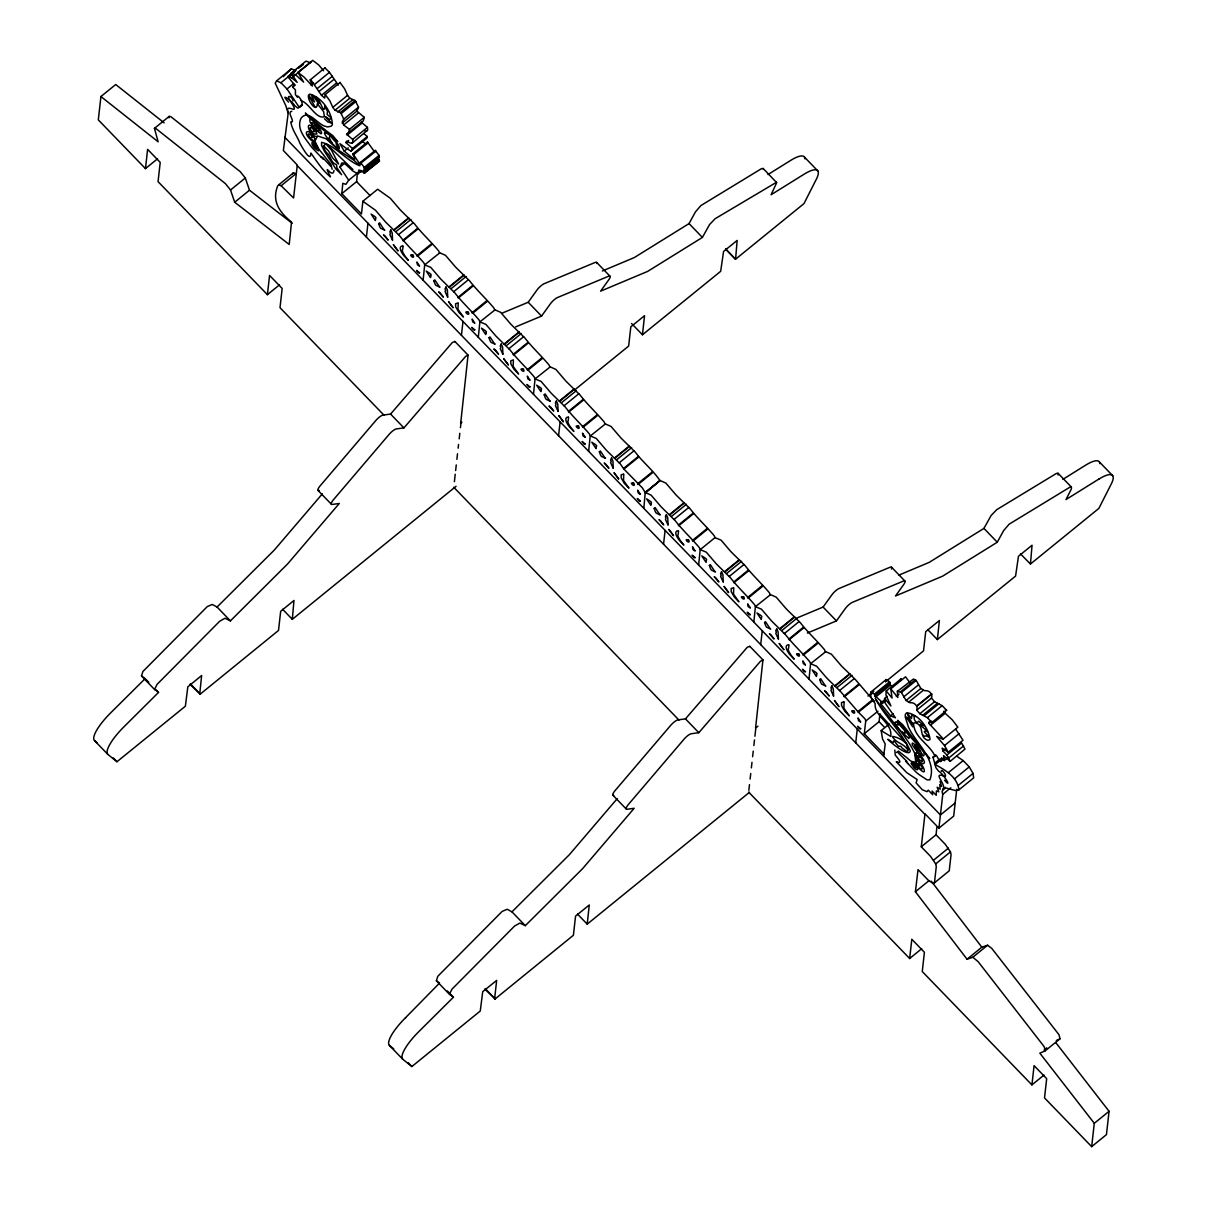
<?xml version="1.0" encoding="UTF-8"?>
<svg xmlns="http://www.w3.org/2000/svg" width="1207" height="1207" viewBox="0 0 1207 1207"><rect width="100%" height="100%" fill="white"/><g stroke="black" fill="none" stroke-linecap="round" stroke-linejoin="round"><path stroke-width="1.5" d="M288.503 102.082C278.621 91.4 292.049 101.101 294.78 105.673A27.806 8.238 50.9 0 0 297.631 108.026L297.857 108.117A42.2 12.508 50.9 0 0 298.491 107.83L302.444 104.888M454.692 341.807L453.198 342.064A31.442 8.404 -44 0 0 452.172 342.697L390.57 414.076L383.026 415.102A6.955 1.856 -44 0 0 376.177 420.096L319.93 486.104A7.483 1.992 -44 0 0 318.859 490.615L319.252 490.57M454.707 341.279L468.06 355.114L460.682 423.31L461.904 422.314M749.592 646.605L748.084 646.877A31.442 8.404 -44 0 0 747.073 647.495L685.47 718.874L677.927 719.9A6.955 1.856 -44 0 0 671.077 724.909L614.816 790.902A7.483 1.992 -44 0 0 613.744 795.428M749.592 646.092L762.945 659.912L755.567 728.123L757.921 726.207M944.568 780.22C952.927 789.8 943.286 773.461 938.88 771.439A27.806 8.238 50.9 0 1 936.149 768.014L935.938 767.652A42.2 12.508 50.9 0 1 935.5 766.279L933.011 757.166L934.535 756.608C936.979 752.353 937.945 760.848 940.57 761.481L941.551 757.709L944.251 760.591L948.28 757.317M456.095 486.27L292.305 619.327L293.98 600.482L280.673 611.3L278.515 630.446L200.271 694.1L189.982 684.263M749.517 792.26L587.206 924.14L589.272 904.994L575.558 916.113L573.4 935.259L495.157 998.913L484.867 989.061M955.763 729.315L963.02 740.223L948.249 752.233L944.523 745.564L936.617 736.391L942.939 739.288L942.169 737.733L928.877 723.31L928.952 722.073L931.864 722.54L946.62 710.289L942.169 705.657L934.595 701.72L931.502 698.084C933.343 694.04 928.621 689.785 924.849 690.766L920.85 688.458L916.188 680.446L913.443 679.028L897.359 691.37L897.842 697.48L890.766 688.835L905.552 676.81L910.169 683.071M890.766 688.835L892.094 698.068L886.24 690.932L901.026 678.907L901.614 679.601M887.236 696.303L884.55 698.491L885.244 703.274L895.458 717.818L890.57 715.887L881.019 703.968L880.537 702.067L882.845 702.821L885.531 700.633M299.743 107.076L300.558 105.869C304.436 104.783 300.256 97.435 297.782 96.017L297.48 97.239L295.443 94.659L295.413 89.846L292.697 87.13L294.282 84.475L287.854 76.72L295.926 69.946M896.484 752.504L898.461 751.101L905.522 756.744A2.655 0.785 50.9 0 1 906.442 757.377L910.093 760.516A19.372 5.748 50.9 0 0 911.647 761.421L915.811 762.266L914.831 754.013A7.861 2.323 50.9 0 0 914.333 752.474C904.405 732.498 887.341 716.943 875.15 698.234M439.574 253.244L439.469 252.836A8.404 2.489 50.9 0 0 438.579 250.8C430.824 241.566 421.665 233.238 414.303 223.642A15.389 4.556 50.9 0 0 413.247 222.676L402.489 212.115A80.944 23.989 50.9 0 1 400.181 209.807L390.299 198.265L377.655 189.243L362.869 201.267L361.451 213.956L341.807 193.663L342.803 183.343L345.911 184.324L348.702 180.22L360.787 170.383M341.807 193.663L356.593 181.638L357.302 174.155M944.251 760.591L943.527 755.552L950.196 761.33L964.997 749.109L961.662 742.999L946.892 755.024L950.196 761.33M934.459 882.815L936.285 866.596L935.697 863.91L930.431 856.231L921.288 846.786L924.969 813.805L938.91 828.138L953.681 816.113L956.759 789.212M921.288 846.786L936.059 834.761L936.873 827.323M199.698 694.312L201.644 675.513L187.824 686.858L185.38 706.201L116.988 761.723L107.861 754.42L94.508 740.6A32.438 8.66 -44 0 1 94.991 733.524A32.68 8.721 -44 0 1 110.682 712.854L145.172 678.606L148.808 682.377M494.583 999.124L496.665 980.401L482.725 991.671L480.265 1011.013L411.874 1066.535L402.746 1059.233L389.393 1045.413A32.438 8.66 -44 0 1 389.876 1038.337A32.68 8.721 -44 0 1 405.582 1017.667M631.533 323.461L642.456 334.761L644.538 315.676L630.823 326.841L628.636 346.077L574.532 390.042M804.481 157.106L817.833 170.941A32.438 8.66 -44 0 1 816.686 178.545L803.983 203.591L735.576 259.203L737.16 240.434L723.566 251.463L720.685 271.303L642.456 334.761M927.64 629.526L937.356 639.574L939.423 620.489L925.709 631.653L923.536 650.89L885.516 681.774M164.137 122.842L115.706 84.52L100.92 96.545L98.31 119.885L145.459 168.618L157.544 158.781M145.459 168.618L147.616 149.381L160.214 162.402L158.057 181.638L267.411 294.674L279.496 284.837M267.411 294.674L269.568 275.437L282.166 288.458L280.009 307.694L384.082 415.268M366.4 237.085L367.954 223.22M423.114 280.235L424.683 264.861A8.404 2.489 50.9 0 0 423.808 262.824C416.038 253.591 406.895 245.247 399.517 235.667A15.389 4.556 50.9 0 0 398.476 234.686L387.703 224.125A80.944 23.989 50.9 0 1 385.41 221.816L375.513 210.274L362.869 201.267M461.436 335.32L462.99 321.439M454.39 481.699L455.22 474.245M455.642 470.534L456.261 464.936M456.895 459.354L457.513 453.772M458.147 448.189L458.554 444.463M459.188 438.88L459.807 433.298M460.44 427.7L461.059 422.118M478.304 337.266L479.873 321.892A8.404 2.489 50.9 0 0 478.983 319.855C471.228 310.621 462.07 302.293 454.707 292.697A15.389 4.556 50.9 0 0 453.651 291.732L442.894 281.171A80.944 23.989 50.9 0 1 440.585 278.862L430.733 267.351L424.683 264.861L439.846 252.821L445.504 255.326L455.356 266.838A80.944 23.989 50.9 0 0 457.664 269.146L468.422 279.707A15.389 4.556 50.9 0 1 469.478 280.688C476.856 290.268 485.999 298.612 493.769 307.83A8.404 2.489 50.9 0 1 494.644 309.867L494.749 310.29M533.479 394.312L535.048 378.923A8.404 2.489 50.9 0 0 534.158 376.886C526.403 367.667 517.26 359.324 509.882 349.743A15.389 4.556 50.9 0 0 508.826 348.763L498.069 338.201A80.944 23.989 50.9 0 1 495.76 335.893L485.908 324.381L479.873 321.892L495.036 309.852L500.679 312.357L510.546 323.868A80.944 23.989 50.9 0 0 512.839 326.177L523.612 336.738A15.389 4.556 50.9 0 1 524.668 337.719C532.031 347.299 541.174 355.643 548.944 364.861A8.404 2.489 50.9 0 1 549.819 366.913L549.939 367.32M558.569 435.727L560.123 421.847M588.654 451.343L590.223 435.968A8.404 2.489 50.9 0 0 589.348 433.917C581.578 424.698 572.435 416.355 565.057 406.774A15.389 4.556 50.9 0 0 564.016 405.793L553.244 395.232A80.944 23.989 50.9 0 1 550.95 392.924L541.083 381.412L535.048 378.923L550.211 366.883L555.869 369.402L565.721 380.914A80.944 23.989 50.9 0 0 568.029 383.223L578.787 393.784A15.389 4.556 50.9 0 1 579.843 394.749C587.206 404.345 596.364 412.673 604.119 421.907A8.404 2.489 50.9 0 1 605.009 423.944L605.114 424.351M643.844 508.373L645.232 492.501L660.018 480.477L665.857 483.087L675.709 494.598A80.944 23.989 50.9 0 0 678.002 496.907L688.775 507.468A15.389 4.556 50.9 0 1 689.831 508.434C697.193 518.029 706.351 526.358 714.106 535.591A8.404 2.489 50.9 0 1 714.997 537.628L721.032 540.117L730.884 551.629A80.944 23.989 50.9 0 0 733.192 553.938L743.95 564.499A15.389 4.556 50.9 0 1 745.006 565.48C752.383 575.06 761.526 583.403 769.281 592.622A8.404 2.489 50.9 0 1 770.172 594.659L770.277 595.081M663.548 544.221L665.102 530.356M698.642 565.027L700.211 549.653A8.404 2.489 50.9 0 0 699.336 547.601C691.566 538.382 682.423 530.039 675.045 520.458A15.389 4.556 50.9 0 0 674.004 519.478L663.231 508.916A80.944 23.989 50.9 0 1 660.938 506.608L651.071 495.096L645.232 492.501L642.35 487.869L623.898 469.07L620.247 463.805A15.389 4.556 50.9 0 0 619.191 462.839L608.434 452.278A80.944 23.989 50.9 0 1 606.125 449.97L596.273 438.458L590.389 435.953L605.386 423.929L611.044 426.433L620.896 437.945A80.944 23.989 50.9 0 0 623.204 440.253L633.962 450.815A15.389 4.556 50.9 0 1 635.018 451.795C642.486 462.009 653.047 470.157 659.973 480.582L645.187 492.592M753.832 622.058L755.401 606.683A8.404 2.489 50.9 0 0 754.511 604.647C746.756 595.413 737.598 587.085 730.235 577.489A15.389 4.556 50.9 0 0 729.179 576.524L718.406 565.962A80.944 23.989 50.9 0 1 716.113 563.654L706.261 552.142L700.211 549.653L714.997 537.628M760.697 644.644L762.251 630.763M748.853 790.238L749.487 784.641M750.105 779.058L750.739 773.476M751.358 767.893L751.991 762.311M752.61 756.714L753.243 751.131M753.862 745.549L754.496 739.966M754.918 736.24L755.748 728.787M809.007 679.103L810.576 663.714A8.404 2.489 50.9 0 0 809.686 661.677C801.931 652.459 792.788 644.116 785.41 634.535A15.389 4.556 50.9 0 0 784.354 633.554L773.596 622.993A80.944 23.989 50.9 0 1 771.288 620.685L761.436 609.173L755.401 606.683L770.564 594.644L776.207 597.148L786.074 608.66A80.944 23.989 50.9 0 0 788.367 610.968L799.14 621.53A15.389 4.556 50.9 0 1 800.181 622.51C807.558 632.091 816.701 640.434 824.472 649.653A8.404 2.489 50.9 0 1 825.347 651.705L825.467 652.112M855.718 742.863L857.287 728.998M883.675 756.276L883.931 754.013L864.287 733.705L865.721 721.017L877.927 711.225M864.287 733.705L879.073 721.695L879.948 713.79M748.642 792.094L909.656 958.509L911.813 939.272L924.411 952.293L922.254 971.529L1031.925 1084.897L1044.01 1075.06M942.893 775.663C931.895 772.405 948.913 786.134 941.988 791.309L942.758 794.342L938.91 828.138M1031.925 1084.897L1034.082 1065.645L1046.68 1078.681L1044.523 1097.917L1091.671 1146.65L1106.442 1134.625L1109.067 1111.3L1055.748 1042.576M1091.671 1146.65L1094.281 1123.31L1039.831 1053.138L1045.036 1050.95L1060.063 1038.744L1058.916 1034.61L991.732 948.355L987.598 945.232L981.834 947.193L967.063 959.218L915.404 891.732L918.029 869.644L928.213 880.144L933.418 883.675L949.245 870.805L951.056 854.586L950.467 851.886L945.202 844.221L936.059 834.761M374.608 151.916L367.486 142.004L352.716 154.028L354.949 158.811L354.179 159.399L344.206 151.147L339.952 143.648L346.892 148.808L350.965 151.026L351.991 150.272L352.474 148.536L345.926 142.607L346.56 141.249L350.09 142.939L352.052 143.165L352.957 142.049L352.655 139.409L346.59 134.233L348.536 132.906L349.487 129.345L343.618 125L342.305 121.741L343.754 119.161L358.539 107.136L355.114 100.513L349.804 98.205L347.571 95.338L344.614 88.775L339.997 82.498M346.59 134.233L363.307 120.881L364.273 117.335L356.925 111.074L358.539 107.136M883.931 754.013L885.214 743.995L882.558 739.031L881.17 730.612L889.242 724.049M332.166 169.221L330.884 164.439L324.155 155.839A2.655 0.785 50.9 0 0 323.295 154.617L319.78 150.347A19.372 5.748 50.9 0 1 318.361 148.189L314.906 141.144L317.335 136.421A7.861 2.323 50.9 0 1 318.045 136.119L326.041 138.745L339.378 150.754L353.923 160.275L359.973 165.736M363.85 133.57L367.26 136.512L366.762 138.262L350.965 151.026M1058.071 475.03L1058.041 473.265L1056.336 473.491L996.726 509.671L991.113 515.525L983.931 528.394L929.239 562.356L898.959 575.09M897.359 691.37L901.403 692.471L906.08 700.482L910.078 702.791C913.85 701.81 918.557 706.065 916.732 710.093L919.825 713.744L927.383 717.682L931.864 722.54M900.256 680.461L901.026 678.907M403.017 246.303L402.716 249.291C399.804 252.414 415.238 267.245 404.481 256.337C402.399 254.179 397.073 246.032 402.866 245.896M458.207 303.334L457.981 309.354L463.413 317.019L458.856 312.326L455.673 306.819L455.627 303.772L458.057 302.927M513.382 360.38L513.171 366.385L518.603 374.049L514.046 369.372L510.863 363.85L510.802 360.802L513.231 359.958M568.557 417.411L568.256 420.398C565.344 423.506 580.778 438.352 570.021 427.444C567.939 425.286 562.613 417.139 568.406 417.003M623.747 474.442L623.521 480.461L628.953 488.126L624.396 483.434L621.213 477.927L621.167 474.879L623.597 474.034M678.545 531.095L678.243 534.082C675.332 537.19 690.766 552.037 680.009 541.128C677.912 538.971 672.601 530.824 678.394 530.688M733.735 588.126L733.509 594.146L738.94 601.81L734.384 597.118L731.201 591.611L731.14 588.563L733.584 587.718M788.91 645.172L788.593 648.144C785.682 651.267 801.131 666.098 790.359 655.205C788.277 653.047 782.951 644.885 788.759 644.749M844.085 702.202L843.874 708.222L849.306 715.872L844.749 711.195L841.566 705.688L841.505 702.625L843.934 701.78M363.775 171.122L378.56 159.098L379.058 155.386L375.196 150.407L360.425 162.417L364.273 167.396L363.775 171.122L364.695 173.054L358.917 169.946L357.891 173.929L352.685 170.881L344.342 163.171L341.853 162.915L339.921 167.079L348.702 180.22M300.965 100.377L301.418 100.815A15.691 4.647 50.9 0 0 302.701 101.297C310.591 105.522 316.581 119.237 324.381 116.717L323.642 111.678L317.29 103.711C317.2 113.941 306.94 100.287 308.524 95.081L309.701 94.086C322.239 97.36 332.091 112.326 332.378 124.879L331.14 126.252L327.625 126.931A95.308 28.244 50.9 0 1 326.101 126.524C317.652 125.121 308.66 108.479 301.056 118.195C296.635 127.55 303.455 136.316 308.826 143.407A17.396 5.16 50.9 0 0 312.643 148.355L323.084 159.098M352.942 169.538L326.207 143.739A18.256 5.416 50.9 0 0 325.709 143.754L323.31 146.334L325.271 150.905A7.167 2.127 50.9 0 0 326.901 152.927C331.337 156.08 330.326 162.96 336.557 164.605L336.874 167.713L341.656 174.713L335.984 169.146L324.381 151.192L321.575 145.459L321.575 142.305C335.395 145.655 345.609 159.867 359.248 165.57M361.572 170.594L360.682 172.314L359.098 172.088M292.185 223.31L249.487 190.208L245.308 177.987L240.208 171.635L170.836 116.657L169.206 116.37L154.436 128.38L158.162 141.822L100.92 96.545M169.206 116.37L169.101 117.818M333.992 170.368C332.725 180.069 321.937 159.626 330.446 176.871C322.073 170.051 316.853 161.3 310.863 153.017C310.757 162.99 302.912 148.461 300.09 143.633C296.862 135.259 292.592 131.065 290.751 121.982C296.153 123.008 286.21 111.617 291.792 111.361M602.384 270.987L634.339 257.544L689.046 223.582L695.443 211.889L700.92 205.552L761.436 168.693L763.141 168.467L776.704 182.664L771.092 194.749L804.134 174.185A32.438 8.66 -44 0 1 811.542 170.489A32.68 8.721 -44 0 1 817.833 170.941M515.676 326.886L541.551 316.083L550.347 303.847A6.955 1.856 -44 0 1 557.332 297.601L608.645 276.207A7.483 1.992 -44 0 1 608.811 279.722L600.588 291.174L647.691 271.379L702.399 237.417L709.565 224.547L715.193 218.678L776.493 182.287M881.17 730.612L890.766 736.451C892.712 722.525 874.019 716.822 875.135 703.53C871.454 698.732 869.855 696.605 870.866 692.094L886.194 679.571L889.484 681.864L890.238 682.77L874.803 695.654L882.845 702.821M890.238 682.77L874.803 695.654M807.347 633.056L836.451 620.896L845.232 608.645A6.955 1.856 -44 0 1 852.217 602.414L903.53 581.02A7.483 1.992 -44 0 1 903.711 584.52L895.488 595.986L942.592 576.177L997.284 542.215L1003.696 530.522L1009.158 524.17L1069.689 487.326L1071.394 487.085L1071.424 488.85L1065.992 499.562L1099.019 478.983M1045.292 1050.754L1044.146 1046.635L978.138 961.662L972.827 957.257L967.063 959.218M323.597 70.76L318.769 65.012L312.704 60.35L297.933 72.375L303.998 77.037L312.372 86.074L310.229 79.798L311.904 81.337L321.469 95.278L324.653 98.114L325.211 94.523L340.178 82.393M324.939 67.909L329.466 72.345L338.367 85.154M276.614 80.854L280.929 82.74L295.7 70.715L291.385 68.829L276.614 80.854L275.211 83.177L285.667 105.341L288.201 113.096L283.358 150.528L297.284 165.012L293.573 197.963L281.125 185.757L278.711 184.837L277.701 185.878C271.439 201.599 279.828 212.492 291.551 222.088L289.197 244.463L234.701 202.233L230.522 189.997L225.437 183.645L156.065 128.681L154.436 128.38M291.385 68.829L283.268 76.629M502.323 313.066L528.198 302.263L536.994 290.012A6.955 1.856 -44 0 1 543.98 283.781L595.292 262.387A7.483 1.992 -44 0 1 596.771 263.488M797.208 617.878L823.099 607.061L831.879 594.825A6.955 1.856 -44 0 1 838.865 588.578L890.178 567.184A7.483 1.992 -44 0 1 891.385 569.025M352.052 143.165L367.728 130.024L367.441 127.384L361.376 122.209M107.861 754.42A32.438 8.66 -44 0 1 123.914 726.855L158.524 692.426L154.617 689.303L157.076 684.369L219.659 621.273L224.97 618.256L230.416 620.866L287.673 563.865L339.273 503.485L332.212 504.451A7.483 1.992 -44 0 1 333.283 499.924L389.529 433.917A6.955 1.856 -44 0 1 396.379 428.923L403.923 427.897L465.525 356.518A31.442 8.404 -44 0 1 466.551 355.899L468.06 355.114M402.746 1059.233A32.438 8.66 -44 0 1 403.229 1052.157A32.68 8.721 -44 0 1 410.908 1040.328A32.453 8.675 -44 0 1 418.859 1031.578L453.41 997.238L449.517 994.1L451.961 989.182L514.559 926.071L519.855 923.068L525.317 925.663L582.574 868.678L634.173 808.283L627.097 809.248A7.483 1.992 -44 0 1 628.168 804.737L684.429 738.729A6.955 1.856 -44 0 1 691.279 733.735L698.823 732.694L760.425 661.315A31.442 8.404 -44 0 1 761.436 660.697L762.945 659.912M322.329 493.874L274.321 550.045L217.064 607.03L212.251 604.451L207.242 606.623L142.909 671.499L141.491 675.95L154.843 689.785M617.215 798.672L569.221 854.843L511.964 911.843L507.151 909.263L502.127 911.436L437.794 976.297L436.376 980.763L449.728 994.583M310.139 118.482L309.837 120.67A9.747 2.882 50.9 0 0 310.365 122.45L314.529 128.953L321.002 133.781A7.363 2.173 50.9 0 0 321.439 132.182C320.111 128.621 314.936 121.696 311.647 122.903A8.509 2.52 50.9 0 0 312.236 125.015L315.118 128.847A9.988 2.957 50.9 0 0 317.667 130.763L318.859 131.216L319.086 130.069A5.824 1.735 50.9 0 0 317.848 127.61L314.046 124.638L317.26 128.877M292.471 173.853L293.482 172.812L295.911 173.733L281.125 185.757M405.507 1017.757L439.559 983.056M886.24 690.932L885.968 695.051L890.932 705.944L884.55 698.491M392.547 240.238L392.23 233.042L390.812 229.843M447.722 297.269L447.405 290.087L445.987 286.874M502.912 354.315L502.595 347.118L501.161 343.92M558.087 411.346L557.77 404.149L556.352 400.95M613.262 468.376L612.945 461.195L611.527 457.981M668.075 525.03L667.758 517.833L666.339 514.635M723.249 582.061L722.933 574.879L721.514 571.665M778.44 639.107L778.123 631.91L776.689 628.711M833.615 696.137L833.298 688.941L831.879 685.742M870.866 692.094L875.467 694.794M886.194 679.571L885.712 681.578M336.527 143.03L336.3 143.211A4.511 1.343 50.9 0 0 336.315 144.297L338.82 149.004M287.87 76.509L291.732 77.836L297.163 82.348L291.219 73.114L305.99 61.104L310.274 62.689M298.612 67.758L303.41 64.439M287.854 76.72L294.568 71.243M298.597 67.969L302.625 64.695M289.62 76.569L292.305 74.381M291.732 77.836L294.417 75.649M291.219 73.114L295.504 74.713L311.451 61.753M280.929 82.74L287.01 88.971L293.723 83.509M292.697 87.13L295.398 84.943M310.154 79.934L325 67.788M310.772 84.882L313.458 82.695M314.68 84.369L329.466 72.345M317.516 88.337L332.302 76.313M302.006 104.798L299.185 107.242L287.01 88.971M318.98 91.536L333.766 79.511M321.469 95.278L336.255 83.253M230.522 189.997L245.308 177.987M355.114 100.513L340.344 112.538L335.033 110.229L332.785 107.363L347.571 95.338M335.033 110.229L349.804 98.205M337.688 112.01L352.459 100M343.754 119.161L341.159 113.564L355.929 101.554M234.701 202.233L249.487 190.208M342.154 123.099L356.925 111.074M343.618 125L358.404 112.975M278.711 184.837L293.482 172.812M349.487 129.345L364.273 117.335M347.239 135.078L362.009 123.054M345.926 142.607L348.612 140.434M352.655 139.409L367.441 127.384M344.206 151.147L348.235 147.873M352.474 148.536L367.26 136.512M352.716 154.028L353.5 154.722L368.286 142.713M339.921 167.079L345.293 162.704M353.5 154.722L359.822 163.941L375.981 151.101M364.273 167.396L379.058 155.386M357.891 173.929L361.919 170.655M364.62 168.814L379.39 156.804M364.288 171.952L379.058 159.943L378.56 159.098M363.926 173.084L379.481 161.029L379.058 159.943M364.695 173.054L379.481 161.029M393.754 229.949L408.539 217.924M394.07 230.205L408.856 218.18M396.137 231.488L410.908 219.478M398.476 234.686L413.247 222.676M402.791 240.374L417.562 228.349M403.183 240.932L417.969 228.923M416.822 255.733L431.593 243.723M417.35 256.337L432.136 244.312M448.944 286.979L463.714 274.955M449.26 287.236L464.031 275.211M451.312 288.533L466.098 276.509M453.651 291.732L468.422 279.707M457.966 297.405L472.737 285.38M458.358 297.963L473.144 285.953M471.997 312.779L486.768 300.754M472.541 313.367L487.311 301.343M504.119 344.01L518.904 332M504.435 344.267L519.206 332.257M506.502 345.564L521.273 333.539M508.826 348.763L523.612 336.738M513.141 354.436L527.927 342.426M513.548 355.009L528.319 342.984M527.172 369.81L541.958 357.785M527.715 370.398L542.486 358.373M559.294 401.056L574.079 389.031M559.61 401.312L574.396 389.288M561.677 402.595L576.448 390.585M564.016 405.793L578.787 393.784M568.331 411.466L583.102 399.457M568.723 412.04L583.509 400.015M582.362 426.84L597.133 414.831M582.89 427.429L597.676 415.419M614.484 458.087L629.254 446.062M614.801 458.343L629.571 446.318M616.852 459.626L631.638 447.616M619.191 462.839L633.962 450.815M623.506 468.512L638.277 456.487M623.898 469.07L638.684 457.061M637.537 483.886L652.308 471.862M638.081 484.475L652.851 472.45M645.413 492.999L659.973 480.582M669.282 514.74L684.067 502.716M669.598 514.997L684.384 502.972M671.665 516.279L686.436 504.27M674.004 519.478L688.775 507.468M678.304 525.151L693.09 513.141M678.711 525.724L693.482 513.699M692.335 540.525L707.121 528.515M692.878 541.113L707.649 529.104M724.472 571.771L739.242 559.746M724.773 572.027L739.559 560.003M726.84 573.31L741.626 561.3M729.179 576.524L743.95 564.499M733.494 582.196L748.265 570.172M733.886 582.755L748.672 570.745M747.525 597.571L762.296 585.546M748.053 598.159L762.839 586.134M779.647 628.802L794.417 616.792M779.963 629.058L794.734 617.049M782.03 630.356L796.801 618.331M784.354 633.554L799.14 621.53M788.669 639.227L803.44 627.202M789.076 639.801L803.847 627.776M802.7 654.601L817.486 642.577M803.243 655.19L818.014 643.165M834.822 685.832L849.607 673.823L854.315 678.575A15.389 4.556 50.9 0 1 855.371 679.541L873.189 700.211L858.418 712.221L840.585 691.566A15.389 4.556 50.9 0 0 839.544 690.585L828.771 680.024A80.944 23.989 50.9 0 1 826.478 677.715L816.611 666.204L810.576 663.714L825.739 651.674L831.397 654.194L841.249 665.706A80.944 23.989 50.9 0 0 843.542 668.014L849.607 673.823M835.138 686.104L849.924 674.079M837.205 687.387L851.976 675.362M839.544 690.585L854.315 678.575M843.844 696.258L858.63 684.248M844.251 696.831L859.022 684.807M869.945 695.277L872.631 693.09M874.713 693.889L889.484 681.864M874.939 696.303L889.574 683.63M857.875 711.632L872.661 699.622M875.633 697.088L890.404 685.063L892.773 686.798M882.498 701.508L885.184 699.321M881.019 703.968L885.048 700.694M883.268 702.414L885.953 700.226M900.543 691.777L915.328 679.752M896.303 696.258L898.989 694.07M901.403 692.471L916.188 680.446M903.605 696.967L918.391 684.942M906.08 700.482L920.85 688.458M890.57 715.887L893.271 713.699M908.433 702.353L923.204 690.344M916.882 705.793L931.668 693.784M917.003 706.216L931.789 694.191M916.732 710.093L931.502 698.084M919.825 713.744L934.595 701.72M922.54 715.404L937.326 703.379M924.351 715.57L939.121 703.545M927.383 717.682L942.169 705.657M928.877 723.31L931.563 721.137M930.386 725.332L945.156 713.307L952.112 719.644L957.86 727.187L942.939 739.288M944.523 745.564L959.309 733.539M933.011 757.166L935.697 754.994M946.892 755.024L942.848 750.905L945.534 748.717M934.656 763.337L940.027 758.962M935.018 764.046L940.389 759.671M940.449 760.138L935.063 764.514C945.262 770.021 957.589 777.112 958.901 789.876L955.325 790.494L946.167 788.035L942.592 789.484L945.277 787.296M940.57 761.481L944.598 758.192M948.823 757.936L963.593 745.926M948.4 772.616L963.171 760.591L969.236 766.898L973.038 773.4L973.687 777.851L958.901 789.876M954.465 778.922L969.236 766.898M942.758 794.342L950.814 787.779M958.252 785.425L973.038 773.4M955.22 802.927L940.434 814.951L284.792 137.251M933.599 860.153L948.37 848.144M935.697 863.91L950.467 851.886M915.404 891.732L928.832 880.808M909.656 958.509L921.741 948.672M972.827 957.257L987.598 945.232M1044.04 1050.03L1046.725 1047.842M1094.281 1123.31L1109.067 1111.3M867.969 696.032L873.808 691.279M937.356 639.574L1015.57 576.101L1018.467 556.276L1032.045 545.247L1030.461 564.016L1098.868 508.403L1111.572 483.358A32.438 8.66 -44 0 0 1112.718 475.739L1099.366 461.919M1060.063 1038.744L1056.306 1040.57M768.014 174.532L790.781 160.35A32.453 8.675 -44 0 1 801.026 155.975A32.68 8.721 -44 0 1 804.994 158.886M1062.914 479.345L1085.666 465.163A32.453 8.675 -44 0 1 1095.911 460.787A32.68 8.721 -44 0 1 1099.879 463.684M325.211 94.523L329.843 100.8L332.785 107.363M907.619 713.518C906.985 717.893 920.926 733.162 906.321 717.094M915.072 716.43C912.236 717.577 916.52 725.06 918.633 721.228L924.079 725.814C912.975 721.183 930.341 732.151 927.067 731.578C917.486 728.802 937.054 741.143 926.025 735.817L924.773 736.33L922.721 734.988M330.25 136.331L329.089 137.628L331.427 142.019A25.754 7.634 50.9 0 0 332.302 143.286L332.378 143.377M331.503 122.948L327.912 121.967L324.457 118.739M364.861 130.929L366.822 131.141M324.698 106.201L327.504 111.24L327.097 114.484L331.186 117.713M317.366 136.391C309.535 137.809 303.802 118.165 313.428 127.957A13.051 3.862 50.9 0 1 315.51 130.658L316.913 134.022L314.499 134.068A7.317 2.173 50.9 0 1 312.704 132.83L309.988 128.817A7.423 2.203 50.9 0 1 310.184 127.761C312.417 126.358 316.46 133.66 313.111 131.216M945.217 710.078L946.62 710.289M865.721 721.017L865.751 720.76A8.404 2.489 50.9 0 0 864.876 718.708L858.418 712.221M320.881 156.819L321.967 157.257A32.091 9.505 50.9 0 0 322.525 157.363L330.688 166.249M292.894 100.981C293.618 96.982 284.596 93.045 290.48 101.267M315.389 146.605C318.06 146.213 310.938 141.506 313.971 145.926A4.27 1.267 50.9 0 0 314.921 147.254L318.135 148.733A2.852 0.845 50.9 0 0 318.256 148.31C310.893 135.893 308.751 145.866 318.467 150.845M874.653 701.222L873.747 700.663M315.178 143.12L314.997 142.999A17.924 5.311 50.9 0 1 312.749 141.43C299.879 131.352 309.49 126.313 315.253 139.74A3.938 1.162 50.9 0 1 315.102 140.359L313.111 140.495L311.044 138.82A5.643 1.675 50.9 0 1 309.52 136.889C304.571 129.149 316.551 138.971 311.421 137.342M331.216 122.842L325.332 116.687L329.888 119.493L331.02 117.683M895.277 724.17L898.204 725.075A4.511 1.343 50.9 0 0 898.43 724.245L898.295 723.687M943.165 775.92C949.502 779.209 941.234 767.365 941.309 771.213M956.97 756.336L963.171 760.591M901.508 731.668L901.599 731.714A25.754 7.634 50.9 0 0 902.534 732.332L905.265 733.177L904.616 730.009M898.249 752.912L906.502 760.983A32.091 9.505 50.9 0 0 906.955 761.889L907.92 763.593M145.172 678.606L141.491 675.95M437.296 981.457L436.376 980.763M437.839 981.834L439.046 982.694M383.841 235.139L384.037 235.274A14.997 4.451 50.9 0 1 385.139 236.104L388.186 240.118L383.509 234.943M439.016 292.169L439.227 292.32A14.997 4.451 50.9 0 1 440.314 293.15L443.361 297.148L438.699 291.973M494.206 349.2L494.402 349.351A14.997 4.451 50.9 0 1 495.489 350.181L498.536 354.194L493.874 349.004M549.381 406.246L549.577 406.382A14.997 4.451 50.9 0 1 550.679 407.212L553.726 411.044L549.049 406.05M604.556 463.277L604.767 463.428A14.997 4.451 50.9 0 1 605.854 464.257L608.901 468.256L604.239 463.081M659.369 519.93L659.565 520.066A14.997 4.451 50.9 0 1 660.667 520.896L663.714 524.909L659.037 519.734M714.544 576.961L714.755 577.112A14.997 4.451 50.9 0 1 715.842 577.942L718.889 581.94L714.212 576.765M769.719 633.992L769.93 634.143A14.997 4.451 50.9 0 1 771.017 634.973L774.064 638.971L769.402 633.796M824.909 691.038L825.105 691.173A14.997 4.451 50.9 0 1 826.207 692.003L829.254 696.017L824.577 690.842M914.936 716.46L911.828 715.208L911.496 718.542L907.755 713.82M948.249 752.233L942.184 748.099L942.848 750.905M97.254 742.803L94.508 740.6M393.738 1048.898L389.393 1045.413M935.048 755.778L934.595 755.265A15.691 4.647 50.9 0 1 933.479 753.304C927.202 743.12 913.955 736.451 913.518 723.204L914.815 722.721C925.422 725.12 917.954 736.994 927.896 740.329L930.024 739.559C928.56 727.972 918.949 714.122 906.744 712.764L905.371 714.227L905.235 716.988L908.584 727.429A95.308 28.244 50.9 0 0 909.867 729.918C918.12 745.322 937.009 760.651 929.888 779.843L927.112 779.903L920.172 775.301A17.396 5.16 50.9 0 1 916.143 772.163L905.718 761.33M912.748 726.825L906.548 717.516M362.296 141.144L364.589 143.15M295.504 74.713L303.621 82.106L297.933 72.375M897.48 722.631L897.601 722.737A6.367 1.886 50.9 0 0 896.243 721.695C890.449 723.159 906.291 736.014 908.901 738.473C911.406 734.656 903.017 727.776 900.497 723.732A104.028 30.824 50.9 0 0 897.555 720.323L902.685 724.683L921.831 749.17A406.548 120.474 50.9 0 0 929.013 757.634L929.782 758.554L899.215 724.396A56.97 16.883 50.9 0 1 898.28 723.446L897.616 722.752M905.899 743.286C903.274 739.68 894.659 736.285 892.456 736.466C895.458 742.893 903.032 743.256 906.849 748.627A9.037 2.686 50.9 0 0 907.845 749.683L907.649 751.569L905.627 750.769A7.167 2.127 50.9 0 1 903.922 749.351C900.286 747.737 902.504 745.443 898.521 746.348L893.934 740.721L893.059 742.592L887.854 739.288C888.925 741.189 909.671 758.343 910.274 750.814C901.554 732.121 885.878 717.516 875.769 699.457M359.822 163.941L360.772 164.348L360.425 162.417M879.963 714.288L906.336 743.376A18.256 5.416 50.9 0 1 906.713 744.281L908.071 749.849M356.593 181.638L370.096 195.609M879.073 721.695L884.022 726.81M297.224 165.585L924.909 814.378M453.757 487.281L678.953 720.051M1058.041 473.265L1071.394 487.085M1020.458 553.862L1030.461 564.016M725.86 249.155L735.576 259.203M725.558 249.049L735.274 259.113M983.931 528.394L997.284 542.215M689.046 223.582L702.399 237.417M891.641 567.305L904.994 581.125M596.756 262.507L610.108 276.328M823.099 607.061L836.451 620.896M528.198 302.263L541.551 316.083M685.47 718.874L698.823 732.694M390.57 414.076L403.923 427.897M612.93 795.247L626.282 809.067M318.045 490.434L331.397 504.27M577.489 914.076L587.206 924.14M282.604 609.279L292.305 619.327M511.964 911.843L525.317 925.663M217.064 607.03L230.416 620.866M485.455 988.865L495.157 998.913M190.555 684.052L200.271 694.1M447.344 990.947L453.41 997.238M156.095 689.921L158.524 692.426M408.238 1062.764L411.874 1066.535M113.352 757.951L116.988 761.723M323.491 145.67L323.732 145.926A9.037 2.686 50.9 0 0 324.743 146.952L328.53 150.92L332.785 158.147L338.579 163.971L331.352 149.955L326.569 144.463M889.725 684.278L890.404 685.063M314.906 106.729L308.841 95.73L314.559 101.976L311.195 94.704L312.568 95.232L318.844 103.711L315.676 96.952C319.206 96.892 324.351 116.611 324.804 106.472M340.344 112.538L341.159 113.564M919.327 765.691C914.74 758.464 926.554 770.353 920.926 768.859A5.643 1.675 50.9 0 1 919.327 767.546L915.811 761.27A3.938 1.162 50.9 0 1 915.811 760.485C923.355 761.361 929.707 781.035 917.456 766.475A17.924 5.311 50.9 0 1 915.359 763.548L915.193 763.307M919.221 757.694C915.645 752.61 922.465 757.679 922.239 760.395A7.423 2.203 50.9 0 1 922.178 761.587L919.206 759.731A7.317 2.173 50.9 0 1 917.546 757.377L915.645 752.881L917.441 752.836A13.051 3.862 50.9 0 1 919.628 754.541C931.336 767.305 918.059 766.113 914.815 753.937M931.306 881.185L981.834 947.193M943.648 711.3L945.156 713.307M911.029 763.352C919.689 776.659 920.368 765.555 911.707 761.708A2.852 0.845 50.9 0 0 911.707 762.266L914.559 767.064A4.27 1.267 50.9 0 0 915.57 767.758C918.889 768.376 911.964 761.285 914.318 765.691M916.4 748.144L919.764 751.01L916.204 746.077A5.824 1.735 50.9 0 0 914.725 745.73L915.706 748.913A9.988 2.957 50.9 0 0 918.105 752.097L921.167 754.42A8.509 2.52 50.9 0 0 922.057 753.847L916.988 745.82L912.432 743.044A7.363 2.173 50.9 0 0 912.447 745.126L918.557 753.289L923.159 755.823A9.747 2.882 50.9 0 0 923.943 755.431L924.14 753.138M290.751 101.584C301.494 118.467 284.233 100.437 288.201 113.096M763.141 168.467L763.352 169.433M833.479 695.881L830.959 690.419L831.532 689.574A9.384 2.776 50.9 0 0 831.336 688.82L831.155 688.322A2.927 0.86 50.9 0 1 831.004 687.522L831.895 685.968M778.304 638.85L775.769 633.373L776.357 632.543A9.384 2.776 50.9 0 0 776.161 631.789L775.965 631.291A2.927 0.86 50.9 0 1 775.829 630.492L776.72 628.938M723.114 581.804L720.594 576.342L721.167 575.498A9.384 2.776 50.9 0 0 720.971 574.743L720.79 574.26A2.927 0.86 50.9 0 1 720.639 573.461L721.545 571.907M667.939 524.773L665.419 519.312L665.992 518.467A9.384 2.776 50.9 0 0 665.796 517.712L665.615 517.215A2.927 0.86 50.9 0 1 665.464 516.415L666.355 514.861M613.141 468.12L610.606 462.658L611.195 461.813A9.384 2.776 50.9 0 0 610.983 461.059L610.802 460.576A2.927 0.86 50.9 0 1 610.651 459.776L611.557 458.222M557.951 411.089L555.431 405.627L556.005 404.783A9.384 2.776 50.9 0 0 555.808 404.028L555.627 403.545A2.927 0.86 50.9 0 1 555.476 402.731L556.367 401.177M502.776 354.058L500.241 348.582L500.83 347.752A9.384 2.776 50.9 0 0 500.633 346.997L500.452 346.5A2.927 0.86 50.9 0 1 500.302 345.7L501.192 344.146M447.601 297.013L445.066 291.551L445.655 290.706A9.384 2.776 50.9 0 0 445.443 289.952L445.262 289.469A2.927 0.86 50.9 0 1 445.111 288.669L446.017 287.115M392.411 239.982L389.891 234.52L390.465 233.675A9.384 2.776 50.9 0 0 390.268 232.921L390.087 232.438A2.927 0.86 50.9 0 1 389.936 231.623L390.827 230.084M940.102 781.472L941.535 786.481L939.755 784.641L940.208 789.197L937.175 787.236L938.79 791.822L936.36 790.917L936.225 795.322L932.076 791.023L932.649 794.704L928.274 790.178L927.036 791.656L922.314 789.74L916.113 782.905L917.139 779.556L906.759 772.661L896.303 761.753C904.209 764.65 896.801 757.287 895.232 755.009L894.809 750.045M367.486 142.004L367.743 143.09M375.196 150.407L375.302 151.222M1099.049 478.998A32.438 8.66 -44 0 1 1106.442 475.302A32.68 8.721 -44 0 1 1112.718 475.739M375.468 219.282L375.437 219.629A43.18 12.794 50.9 0 0 375.407 220.504A88.428 26.207 50.9 0 1 373.974 218.482L371.092 214.061L374.864 216.521A5.582 1.66 50.9 0 1 375.965 217.637L375.468 219.282M430.643 276.312L430.612 276.659A43.18 12.794 50.9 0 0 430.582 277.535A88.428 26.207 50.9 0 1 429.149 275.528L426.267 271.107L430.054 273.551A5.582 1.66 50.9 0 1 431.14 274.668L430.643 276.312M485.833 333.358L485.787 333.69A43.18 12.794 50.9 0 0 485.757 334.565A88.428 26.207 50.9 0 1 484.339 332.559L481.457 328.138L485.229 330.597A5.582 1.66 50.9 0 1 486.315 331.714L485.833 333.358M541.008 390.389L540.977 390.736A43.18 12.794 50.9 0 0 540.947 391.611A88.428 26.207 50.9 0 1 539.514 389.589L536.632 385.169L540.404 387.628A5.582 1.66 50.9 0 1 541.505 388.745L541.008 390.389M596.183 447.42L596.152 447.767A43.18 12.794 50.9 0 0 596.122 448.642A88.428 26.207 50.9 0 1 594.689 446.62L591.807 442.215L595.594 444.659A5.582 1.66 50.9 0 1 596.68 445.775L596.183 447.42M650.995 504.073L650.965 504.42A43.18 12.794 50.9 0 0 650.935 505.295A88.428 26.207 50.9 0 1 649.502 503.274L646.62 498.853L650.392 501.312A5.582 1.66 50.9 0 1 651.493 502.429L650.995 504.073M706.17 561.104L706.14 561.451A43.18 12.794 50.9 0 0 706.11 562.326A88.428 26.207 50.9 0 1 704.677 560.304L701.795 555.899L705.582 558.343A5.582 1.66 50.9 0 1 706.668 559.46L706.17 561.104M761.361 618.15L761.315 618.482A43.18 12.794 50.9 0 0 761.285 619.357A88.428 26.207 50.9 0 1 759.852 617.35L756.985 612.93L760.757 615.389A5.582 1.66 50.9 0 1 761.843 616.505L761.361 618.15M816.536 675.181L816.505 675.513A43.18 12.794 50.9 0 0 816.475 676.403A88.428 26.207 50.9 0 1 815.042 674.381L812.16 669.96L815.932 672.42A5.582 1.66 50.9 0 1 817.033 673.536L816.536 675.181M324.532 133.087C324.411 136.451 343.422 156.397 338.548 145.262A6.367 1.886 50.9 0 0 337.372 143.693L336.587 142.864A56.97 16.883 50.9 0 1 335.652 141.883C332.332 139.303 328.41 131.246 324.532 133.087M393.407 244.719L397.918 250.754L393.407 244.719M448.597 301.75L453.093 307.785L448.657 301.705M503.772 358.796L508.283 364.831L503.772 358.796M558.947 415.827L563.458 421.862L559.007 415.781M614.137 472.857L618.633 478.892L614.137 472.857M668.934 529.511L673.446 535.546L668.934 529.511M724.109 586.542L728.621 592.577L724.17 586.496M779.3 643.587L783.811 649.622L779.3 643.587M834.475 700.618L838.986 706.653L834.535 700.573M419.598 272.797L418.92 272.948A10.772 3.199 50.9 0 1 418.346 272.752L416.551 270.398L419.598 272.797M474.773 329.828L474.095 329.979A10.772 3.199 50.9 0 1 473.536 329.798L471.741 327.429L474.773 329.828M529.964 386.859L529.285 387.009A10.772 3.199 50.9 0 1 528.711 386.828L526.916 384.46L529.964 386.859M585.139 443.904L584.46 444.055A10.772 3.199 50.9 0 1 583.886 443.859L582.091 441.506L585.139 443.904M640.313 500.935L639.635 501.086A10.772 3.199 50.9 0 1 639.076 500.905L637.281 498.536L640.313 500.935M695.126 557.589L694.447 557.725A10.772 3.199 50.9 0 1 693.874 557.543L692.079 555.19L695.126 557.589M750.301 614.619L749.622 614.77A10.772 3.199 50.9 0 1 749.049 614.589L747.254 612.221L750.301 614.619M805.476 671.65L804.797 671.801A10.772 3.199 50.9 0 1 804.239 671.62L802.444 669.251L805.476 671.65M860.666 728.696L859.988 728.832A10.772 3.199 50.9 0 1 859.414 728.651L857.619 726.297L860.666 728.696M378.666 223.657L379.677 226.614A20.806 6.171 50.9 0 0 380.612 228.229L384.777 230.16A32.966 9.777 50.9 0 1 383.72 229.074L379.617 222.842L378.666 223.657M433.841 280.703L434.867 283.645A20.806 6.171 50.9 0 0 435.802 285.259L439.952 287.206A32.966 9.777 50.9 0 1 438.895 286.104L434.807 279.873L433.841 280.703M489.031 337.734L490.042 340.676A20.806 6.171 50.9 0 0 490.977 342.305L495.126 344.236A32.966 9.777 50.9 0 1 494.085 343.15L489.982 336.904L489.031 337.734M544.206 394.764L545.217 397.722A20.806 6.171 50.9 0 0 546.152 399.336L550.317 401.267A32.966 9.777 50.9 0 1 549.26 400.181L545.157 393.935L544.206 394.764M599.381 451.81L600.407 454.752A20.806 6.171 50.9 0 0 601.342 456.367L605.492 458.313A32.966 9.777 50.9 0 1 604.435 457.212L600.347 450.98L599.381 451.81M654.194 508.449L655.205 511.406A20.806 6.171 50.9 0 0 656.14 513.02L660.289 514.951A32.966 9.777 50.9 0 1 659.248 513.865L655.145 507.619L654.194 508.449M709.369 565.495L710.38 568.437A20.806 6.171 50.9 0 0 711.33 570.051L715.479 571.997A32.966 9.777 50.9 0 1 714.423 570.896L710.335 564.665L709.369 565.495M764.559 622.525L765.57 625.467A20.806 6.171 50.9 0 0 766.505 627.097L770.654 629.028A32.966 9.777 50.9 0 1 769.598 627.942L765.51 621.696L764.559 622.525M819.734 679.556L820.745 682.513A20.806 6.171 50.9 0 0 821.68 684.128L825.829 686.059A32.966 9.777 50.9 0 1 824.788 684.972L820.685 678.726L819.734 679.556M412.221 254.994C407.408 253.711 415.796 260.848 413.035 254.843A42.456 12.583 50.9 0 0 412.643 254.903L412.221 254.994M467.396 312.025C462.583 310.742 470.986 317.879 468.225 311.874A42.456 12.583 50.9 0 0 467.833 311.949L467.396 312.025M522.571 369.07C517.773 367.788 526.161 374.924 523.4 368.92A42.456 12.583 50.9 0 0 523.008 368.98L522.571 369.07M577.761 426.101C572.948 424.819 581.336 431.955 578.575 425.95A42.456 12.583 50.9 0 0 578.183 426.011L577.761 426.101M632.936 483.132C628.123 481.849 636.527 488.986 633.766 482.981A42.456 12.583 50.9 0 0 633.373 483.056L632.936 483.132M687.749 539.785C682.936 538.503 691.324 545.639 688.563 539.635A42.456 12.583 50.9 0 0 688.171 539.695L687.749 539.785M742.924 596.816C738.111 595.534 746.514 602.67 743.738 596.665A42.456 12.583 50.9 0 0 743.361 596.741L742.924 596.816M798.099 653.862C793.301 652.58 801.689 659.716 798.928 653.711A42.456 12.583 50.9 0 0 798.536 653.772L798.099 653.862M853.289 710.893C848.476 709.61 856.864 716.747 854.103 710.742A42.456 12.583 50.9 0 0 853.711 710.802L853.289 710.893M419.508 266.023L417.486 264.831L416.973 262.025L419.508 266.023M474.683 323.054L472.676 321.862L472.148 319.07L474.683 323.054M529.873 380.099L527.851 378.907L527.323 376.101L529.873 380.099M585.048 437.13L583.026 435.938L582.513 433.132L585.048 437.13M640.223 494.161L638.216 492.969L637.688 490.178L640.223 494.161M695.036 550.814L693.014 549.623L692.501 546.816L695.036 550.814M750.211 607.845L748.189 606.653L747.676 603.862L750.211 607.845M805.386 664.891L803.379 663.699L802.851 660.893L805.386 664.891M860.576 721.922L858.554 720.73L858.041 717.924L860.576 721.922M324.547 129.481L312.764 119.629A406.548 120.474 50.9 0 1 305.371 113.02C310.063 119.84 325.347 131.714 334.777 138.986A104.028 30.824 50.9 0 1 337.794 141.732L332.86 135.682L324.547 129.481"/></g></svg>
